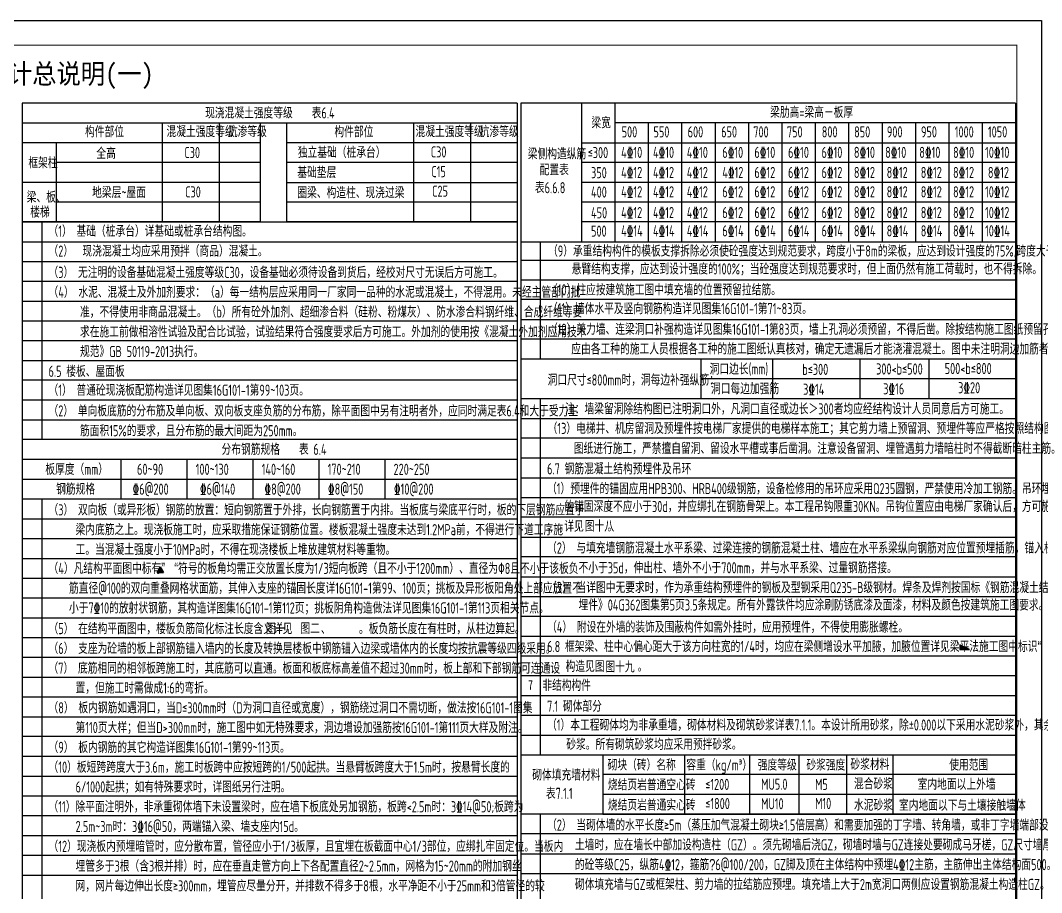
# Model space of a CAD drawing. Extents: x 9731685 to 18866768, y -962146 to 194094.
# Drawn here: x 9819430 to 9860705, y 148839 to 184094 of the extents above; entities that cross this region are included whole.
import ezdxf
from ezdxf.enums import TextEntityAlignment as Align

# ---------------------------------------------------------------- set-up
doc = ezdxf.new("R2010")
doc.units = 0
doc.header["$LTSCALE"] = 1000
doc.layers.get('0').update_dxf_attribs({"linetype": 'CONTINUOUS'})
for name, color, linetype in [('BORDER', 7, 'CONTINUOUS'), ('TAB', 7, 'CONTINUOUS'), ('TEXT', 7, 'CONTINUOUS')]:
    doc.layers.add(name, color=color, linetype=linetype)
doc.styles.add('TSSD_Rein', font='Tssdeng.shx', dxfattribs={"width": 0.7, "bigfont": 'hztxt.shx'})
doc.styles.add('黑体', font='simhei.ttf')

msp = doc.modelspace()

# ---------------------------------------------------------------- hatches: boundary and pattern name
msp.add_hatch(color=220).paths.add_polyline_path([(9857793.9, 158661.8), (9857394.6, 158855.1), (9857394.6, 158661.8)])
at = {"layer": 'TEXT'}
msp.add_hatch(color=70, dxfattribs=at).paths.add_polyline_path([(9825084.7, 162002.4), (9825213.8, 161778.8), (9824955.6, 161778.8)])

# ---------------------------------------------------------------- linework, layer by layer
at = {"color": 220}
msp.add_lwpolyline([(9857793.9, 158661.8), (9857394.6, 158855.1), (9857394.6, 158661.8), (9857793.9, 158661.8)], dxfattribs=at)
at = {"layer": 'BORDER'}
msp.add_lwpolyline([(9776604.8, 124693.7), (9776604.8, 184093.7), (9860704.8, 184093.7), (9860704.8, 124693.7)], close=True, dxfattribs=at)
at = {"layer": 'BORDER', "const_width": 50}
msp.add_lwpolyline([(9779104.8, 125693.7), (9779104.8, 183093.7), (9859704.8, 183093.7), (9859704.8, 125693.7)], close=True, dxfattribs=at)
at = {"layer": 'TAB'}
for p, q in [((9839504.8, 180748.7), (9819504.8, 180748.7)), ((9819504.8, 180748.7), (9819504.8, 126348.7)), ((9839504.8, 180748.7), (9819504.8, 180748.7)), ((9839504.8, 180748.7), (9839504.8, 126348.7)), ((9859654.8, 180748.7), (9839654.8, 180748.7)), ((9839654.8, 180748.7), (9839654.8, 132808.5)), ((9842104.8, 180748.7), (9842104.8, 175148.7)), ((9843454.8, 180748.7), (9843454.8, 175148.7)), ((9859654.8, 180748.7), (9859654.8, 132808.5)), ((9819504.8, 179948.7), (9839504.8, 179948.7)), ((9825159.1, 179948.7), (9825159.1, 175948.7)), ((9827469.9, 175948.7), (9827469.9, 179948.7)), ((9829131.9, 175948.7), (9829131.9, 179948.7)), ((9830202.9, 175948.7), (9830202.9, 179948.7)), ((9835318.2, 179948.7), (9835318.2, 175948.7)), ((9837629, 175948.7), (9837629, 179948.7)), ((9859654.8, 179948.7), (9843454.8, 179948.7)), ((9844804.8, 179948.7), (9844804.8, 175148.7)), ((9846154.8, 179948.7), (9846154.8, 175148.7)), ((9847504.8, 179948.7), (9847504.8, 175148.7)), ((9848854.8, 179948.7), (9848854.8, 175148.7)), ((9850204.8, 179948.7), (9850204.8, 175148.7)), ((9851554.8, 179948.7), (9851554.8, 175148.7)), ((9852904.8, 179948.7), (9852904.8, 175148.7)), ((9854254.8, 179948.7), (9854254.8, 175148.7)), ((9855604.8, 179948.7), (9855604.8, 175148.7)), ((9856954.8, 179948.7), (9856954.8, 175148.7)), ((9858304.8, 179948.7), (9858304.8, 175148.7)), ((9829131.9, 179148.7), (9819504.8, 179148.7)), ((9820870.5, 179148.7), (9820870.5, 175948.7)), ((9839504.8, 179148.7), (9830202.9, 179148.7)), ((9842104.8, 179148.7), (9859654.8, 179148.7)), ((9829131.9, 178348.7), (9820870.5, 178348.7)), ((9839504.8, 178348.7), (9830202.9, 178348.7)), ((9859654.8, 178348.7), (9842104.8, 178348.7)), ((9829131.9, 177548.7), (9819504.8, 177548.7)), ((9830202.9, 177548.7), (9839504.8, 177548.7)), ((9859654.8, 177548.7), (9842104.8, 177548.7)), ((9829131.9, 176748.7), (9820870.5, 176748.7)), ((9839504.8, 176748.7), (9830202.9, 176748.7)), ((9859654.8, 176748.7), (9842104.8, 176748.7)), ((9829131.9, 175948.7), (9819504.8, 175948.7)), ((9819504.8, 175948.7), (9839504.8, 175948.7)), ((9820304.8, 167148.7), (9820304.8, 175948.7)), ((9839504.8, 175948.7), (9830202.9, 175948.7)), ((9859654.8, 175948.7), (9842104.8, 175948.7)), ((9819504.8, 175148.7), (9839504.8, 175148.7)), ((9839654.8, 175148.7), (9859654.8, 175148.7)), ((9840454.8, 170408.5), (9840454.8, 175148.7)), ((9819504.8, 174348.7), (9839504.8, 174348.7)), ((9839654.8, 174408.5), (9859654.8, 174408.5)), ((9819504.8, 173548.7), (9839504.8, 173548.7)), ((9839654.8, 173608.5), (9859654.8, 173608.5)), ((9819504.8, 172748.7), (9839504.8, 172748.7)), ((9859654.8, 172808.5), (9839654.8, 172808.5)), ((9819504.8, 171948.7), (9839504.8, 171948.7)), ((9839654.8, 172008.5), (9859654.8, 172008.5)), ((9819504.8, 171148.7), (9839504.8, 171148.7)), ((9859654.8, 171208.5), (9839654.8, 171208.5)), ((9819504.8, 170348.7), (9839504.8, 170348.7)), ((9839654.8, 170408.5), (9859654.8, 170408.5)), ((9846931.1, 170408.5), (9846931.1, 168808.5)), ((9849830.1, 170408.5), (9849830.1, 168808.5)), ((9853362.1, 170408.5), (9853362.1, 168808.5)), ((9856152.1, 170408.5), (9856152.1, 168808.5)), ((9839504.8, 169548.7), (9819504.8, 169548.7)), ((9859654.8, 169608.5), (9846931.1, 169608.5)), ((9839504.8, 168748.7), (9819504.8, 168748.7)), ((9839654.8, 168808.5), (9859654.8, 168808.5)), ((9840454.8, 154408.5), (9840454.8, 168808.5)), ((9839654.8, 168008.5), (9859654.8, 168008.5)), ((9819504.8, 167948.7), (9839504.8, 167948.7)), ((9859654.8, 167208.5), (9839654.8, 167208.5)), ((9839504.8, 167148.7), (9819504.8, 167148.7)), ((9839504.8, 166348.7), (9819504.8, 166348.7)), ((9823504.8, 164748.7), (9823504.8, 166348.7)), ((9826170.8, 164748.7), (9826170.8, 166348.7)), ((9828836.8, 164748.7), (9828836.8, 166348.7)), ((9831502.8, 164748.7), (9831502.8, 166348.7)), ((9834168.8, 164748.7), (9834168.8, 166348.7)), ((9839654.8, 166408.5), (9859654.8, 166408.5)), ((9819504.8, 165548.7), (9839504.8, 165548.7)), ((9839654.8, 165608.5), (9859654.8, 165608.5)), ((9819504.8, 164748.7), (9839504.8, 164748.7)), ((9820304.8, 139948.7), (9820304.8, 164748.7)), ((9839654.8, 164808.5), (9859654.8, 164808.5)), ((9819504.8, 163948.7), (9839504.8, 163948.7)), ((9859654.8, 164008.5), (9839654.8, 164008.5)), ((9819504.8, 163148.7), (9839504.8, 163148.7)), ((9839654.8, 163208.5), (9859654.8, 163208.5)), ((9819504.8, 162348.7), (9839504.8, 162348.7)), ((9859654.8, 162408.5), (9839654.8, 162408.5)), ((9819504.8, 161548.7), (9839504.8, 161548.7)), ((9839654.8, 161608.5), (9859654.8, 161608.5)), ((9819504.8, 160748.7), (9839504.8, 160748.7)), ((9839654.8, 160808.5), (9859654.8, 160808.5)), ((9819504.8, 159948.7), (9839504.8, 159948.7)), ((9839654.8, 160008.5), (9859654.8, 160008.5)), ((9819504.8, 159148.7), (9839504.8, 159148.7)), ((9839654.8, 159208.5), (9859654.8, 159208.5)), ((9819504.8, 158348.7), (9839504.8, 158348.7)), ((9839654.8, 158408.5), (9859654.8, 158408.5)), ((9819504.8, 157548.7), (9839504.8, 157548.7)), ((9839654.8, 157608.5), (9859654.8, 157608.5)), ((9819504.8, 156748.7), (9839504.8, 156748.7)), ((9839654.8, 156808.5), (9859654.8, 156808.5)), ((9819504.8, 155948.7), (9839504.8, 155948.7)), ((9839654.8, 156008.5), (9859654.8, 156008.5)), ((9839654.8, 155208.5), (9859654.8, 155208.5)), ((9839504.8, 155148.7), (9819504.8, 155148.7)), ((9839654.8, 154408.5), (9859654.8, 154408.5)), ((9842974.6, 154408.5), (9842974.6, 152008.5)), ((9846267.2, 154408.5), (9846267.2, 152008.5)), ((9848897.5, 154408.5), (9848897.5, 152008.5)), ((9850897.5, 154408.5), (9850897.5, 152008.5)), ((9852818.8, 154408.5), (9852818.8, 152008.5)), ((9854695.6, 154408.5), (9854695.6, 152008.5)), ((9819504.8, 154348.7), (9839504.8, 154348.7)), ((9819504.8, 153548.7), (9839504.8, 153548.7)), ((9859654.8, 153608.5), (9842974.6, 153608.5)), ((9819504.8, 152748.7), (9839504.8, 152748.7)), ((9859654.8, 152808.5), (9842974.6, 152808.5)), ((9819504.8, 151948.7), (9839504.8, 151948.7)), ((9859654.8, 152008.5), (9839654.8, 152008.5)), ((9840454.8, 139208.5), (9840454.8, 152008.5)), ((9842974.6, 152008.5), (9859654.8, 152008.5)), ((9819504.8, 151148.7), (9839504.8, 151148.7)), ((9859654.8, 151208.5), (9839654.8, 151208.5)), ((9819504.8, 150348.7), (9839504.8, 150348.7)), ((9839654.8, 150408.5), (9859654.8, 150408.5)), ((9819504.8, 149548.7), (9839504.8, 149548.7)), ((9839654.8, 149608.5), (9859654.8, 149608.5))]:
    msp.add_line(p, q, dxfattribs=at)
at = {"layer": 'TEXT', "color": 70}
for p, q in [((9824955.6, 161778.8), (9825084.7, 162002.4)), ((9825084.7, 162002.4), (9825213.8, 161778.8)), ((9824955.6, 161778.8), (9825213.8, 161778.8))]:
    msp.add_line(p, q, dxfattribs=at)

# ---------------------------------------------------------------- texts
at = {"layer": 'TEXT', "style": '黑体', "width": 0.9}
msp.add_text('混凝土结构设计总说明(一)', height=800, dxfattribs=at).set_placement((9818923.4, 181938), align=Align.MIDDLE_CENTER)
at = {"layer": 'TEXT', "style": 'TSSD_Rein', "width": 0.7}
for s, p in [('现浇混凝土强度等级    表6.4', (9826894.7, 180129.6)), ('梁肋高=梁高－板厚', (9849734, 180155.5)), ('梁宽 ', (9842507.4, 179733)), ('构件部位', (9822041.1, 179368.6)), ('混凝土强度等级', (9825333.9, 179376.7)), ('抗渗等级', (9827813.4, 179375.2)), ('构件部位', (9832121.8, 179368.6)), ('构件部位', (9832121.8, 179368.6)), ('混凝土强度等级', (9835398.9, 179376.7)), ('抗渗等级', (9837995.4, 179375.2)), ('500', (9843730.6, 179362.5)), ('550', (9845017.5, 179362.5)), ('600', (9846399.4, 179362.5)), ('650', (9847753.1, 179362.5)), ('700', (9849050.9, 179362.5)), ('750', (9850411.3, 179362.5)), ('800', (9851819.1, 179362.5)), ('850', (9853128.1, 179362.5)), ('900', (9854451.1, 179362.5)), ('950', (9855830.4, 179362.5)), ('1000', (9857195.6, 179362.5)), ('1050', (9858536.6, 179362.5)), ('梁侧构造纵筋', (9839938.2, 178475.1)), ('≤300', (9842359.3, 178524.5)), ('4\x8410', (9843711.5, 178534.7)), ('4\x8410', (9844998.4, 178534.7)), ('4\x8410', (9846365.9, 178534.7)), ('6\x8410', (9847799.3, 178534.7)), ('6\x8410', (9849097.1, 178534.7)), ('6\x8410', (9850457.4, 178534.7)), ('6\x8410', (9851809.4, 178534.7)), ('8\x8410', (9853118.5, 178534.7)), ('8\x8410', (9854382.9, 178534.7)), ('8\x8410', (9855762.1, 178534.7)), ('8\x8410', (9857127.3, 178534.7)), ('10\x8410', (9858421.5, 178534.7)), ('配置表', (9840415.7, 177831)), ('350', (9842494.3, 177713.9)), ('4\x8412', (9843711.5, 177724.1)), ('4\x8412', (9844998.4, 177724.1)), ('4\x8412', (9846365.9, 177724.1)), ('4\x8412', (9847799.3, 177724.1)), ('6\x8412', (9849097.1, 177724.1)), ('6\x8412', (9850457.4, 177724.1)), ('6\x8412', (9851809.4, 177724.1)), ('8\x8412', (9853118.5, 177724.1)), ('8\x8412', (9854441.5, 177724.1)), ('8\x8412', (9855820.7, 177724.1)), ('8\x8412', (9857125.9, 177724.1)), ('8\x8412', (9858535.5, 177724.1)), ('表6.6.8', (9840224, 177106.9)), ('400', (9842494.3, 176931.6)), ('4\x8412', (9843711.5, 176941.8)), ('4\x8412', (9844998.4, 176941.8)), ('4\x8412', (9846365.9, 176941.8)), ('6\x8412', (9847799.3, 176941.8)), ('6\x8412', (9849097.1, 176941.8)), ('6\x8412', (9850457.4, 176941.8)), ('6\x8412', (9851809.4, 176941.8)), ('8\x8412', (9853118.5, 176941.8)), ('8\x8412', (9854441.5, 176941.8)), ('8\x8412', (9855820.7, 176941.8)), ('8\x8412', (9857125.9, 176941.8)), ('10\x8412', (9858420.1, 176941.8)), ('450', (9842494.3, 176092.7)), ('4\x8412', (9843711.5, 176102.9)), ('4\x8412', (9844998.4, 176102.9)), ('4\x8412', (9846365.9, 176102.9)), ('6\x8412', (9847799.3, 176102.9)), ('6\x8412', (9849097.1, 176102.9)), ('6\x8412', (9850457.4, 176102.9)), ('6\x8412', (9851809.4, 176102.9)), ('8\x8412', (9853118.5, 176102.9)), ('8\x8412', (9854441.5, 176102.9)), ('8\x8412', (9855820.7, 176102.9)), ('8\x8412', (9857125.9, 176102.9)), ('10\x8412', (9858420.1, 176102.9)), ('（1） 基础（桩承台）详基础或桩承台结构图。', (9820566.7, 175349.2)), ('500', (9842494.3, 175352.7)), ('4\x8414', (9843711.5, 175362.9)), ('4\x8414', (9844998.4, 175362.9)), ('4\x8414', (9846365.9, 175362.9)), ('6\x8414', (9847799.3, 175362.9)), ('6\x8414', (9849097.1, 175362.9)), ('6\x8414', (9850457.4, 175362.9)), ('6\x8414', (9851809.4, 175362.9)), ('8\x8414', (9853118.5, 175362.9)), ('8\x8414', (9854441.5, 175362.9)), ('8\x8414', (9855820.7, 175362.9)), ('8\x8414', (9857125.9, 175362.9)), ('10\x8414', (9858420.1, 175362.9)), ('（9）承重结构构件的模板支撑拆除必须使砼强度达到规范要求，跨度小于8m的梁板，应达到设计强度的75%%%;跨度大于8m的梁板及', (9840756, 174547.3)), ('（3） 无注明的设备基础混凝土强度等级C30，设备基础必须待设备到货后，经校对尺寸无误后方可施工。', (9820566.7, 173684.2)), ('     悬臂结构支撑，应达到设计强度的100%%%；当砼强度达到规范要求时，但上面仍然有施工荷载时，也不得拆除。', (9840756, 173823.8)), ('（4） 水泥、混凝土及外加剂要求：（a）每一结构层应采用同一厂家同一品种的水泥或混凝土，不得混用。未经主管部门批', (9820566.7, 172884.2)), ('（10）柱应按建筑施工图中填充墙的位置预留拉结筋。', (9840756, 172977.3)), ('       准，不得使用非商品混凝土。（b）所有砼外加剂、超细渗合料（硅粉、粉煤灰）、防水渗合料钢纤维、合成纤维等要', (9820499.7, 172084.2)), ('（11）墙体水平及竖向钢筋构造详见图集16G101-1第71~83页。', (9840756, 172218.6)), ('       求在施工前做相溶性试验及配合比试验，试验结果符合强度要求后方可施工。外加剂的使用按《混凝土外加剂应用技术', (9820499.7, 171284.2)), ('（12）剪力墙、连梁洞口补强构造详见图集16G101-1第83页，墙上孔洞必须预留，不得后凿。除按结构施工图纸预留孔洞外，还', (9840756, 171383.8)), ('     应由各工种的施工人员根据各工种的施工图纸认真核对，确定无遗漏后才能浇灌混凝土。图中未注明洞边加筋者，按下述要求:', (9840740.2, 170588.8)), ('6.5 楼板、屋面板', (9820566.7, 169684.2)), ('洞口边长(mm)', (9847287.6, 169778.3)), ('b≤300  ', (9851032.9, 169763.8)), ('     300<b≤500  ', (9853060.9, 169778.8)), ('  500<b≤800  ', (9856406.7, 169797.5)), ('洞口尺寸≤800mm时，洞每边补强纵筋：', (9840739.5, 169334.7)), ('（1） 普通砼现浇板配筋构造详见图集16G101-1第99~103页。', (9820566.7, 168920.7)), ('洞口每边加强筋', (9847341.2, 168982.2)), ('3\x8414', (9851065.6, 168957.8)), ('3\x8416', (9854303.6, 168978.8)), ('3\x8420', (9857330.6, 169022.8)), ('（2） 单向板底筋的分布筋及单向板、双向板支座负筋的分布筋，除平面图中另有注明者外，应同时满足表6.4和大于受力主', (9820566.7, 168084.2)), ('       筋面积15%%%的要求，且分布筋的最大间距为250mm。', (9820499.7, 167284.2)), ('（13）电梯井、机房留洞及预埋件按电梯厂家提供的电梯样本施工；其它剪力墙上预留洞、预埋件等应严格按照结构图并配合其他专业', (9840740.9, 167378.4)), ('分布钢筋规格    表 6.4', (9827558.4, 166531.4)), ('图纸进行施工，严禁擅自留洞、留设水平槽或事后凿洞。注意设备留洞、埋管遇剪力墙暗柱时不得截断暗柱主筋。', (9841797, 166570.4)), ('板厚度（mm）', (9820436.6, 165723.9)), ('60~90', (9824143.6, 165723.9)), ('100~130', (9826514.6, 165723.9)), ('140~160', (9829180.6, 165723.9)), ('170~210', (9831846.6, 165723.9)), ('220~250', (9834512.6, 165723.9)), ('6.7 钢筋混凝土结构预埋件及吊环', (9840716.7, 165743.9)), ('钢筋规格', (9820873.3, 164923.9)), ('（3） 双向板（或异形板）钢筋的放置：短向钢筋置于外排，长向钢筋置于内排。当板底与梁底平行时，板的下层钢筋应置于', (9820566.7, 164084.2)), ('梁内底筋之上。现浇板施工时，应采取措施保证钢筋位置。楼板混凝土强度未达到1.2MPa前，不得进行下道工序施', (9821658.5, 163284.2)), ('（2） 与填充墙钢筋混凝土水平系梁、过梁连接的钢筋混凝土柱、墙应在水平系梁纵向钢筋对应位置预埋插筋，锚入柱、墙内', (9840716.7, 162543.9)), ('工。当混凝土强度小于10MPa时，不得在现浇楼板上堆放建筑材料等重物。', (9821658.5, 162484.2)), ('       不小于35d，伸出柱、墙外不小于700mm，并与水平系梁、过量钢筋搭接。', (9840649.7, 161743.9)), ('（3） 当详图中无要求时，作为承重结构预埋件的钢板及型钢采用Q235-B级钢材。焊条及焊剂按国标《钢筋混凝土结构预', (9840716.7, 160943.9)), ('       埋件》04G362图集第5页3.5条规定。所有外露铁件均应涂刷防锈底漆及面漆，材料及颜色按建筑施工图要求。 ', (9840649.7, 160238.5)), ('（4） 附设在外墙的装饰及围蔽构件如需外挂时，应用预埋件，不得使用膨胀螺栓。', (9840716.7, 159343.9)), ('（6） 支座为砼墙的板上部钢筋锚入墙内的长度及转换层楼板中钢筋锚入边梁或墙体内的长度均按抗震等级四级采用。', (9820566.7, 158484.2)), ('（7） 底筋相同的相邻板跨施工时，其底筋可以直通。板面和板底标高差值不超过30mm时，板上部和下部钢筋可连通设', (9820566.7, 157684.2)), ('置，但施工时需做成1:6的弯折。', (9821658.5, 156884.2)), ('（8） 板内钢筋如遇洞口，当D≤300mm时（D为洞口直径或宽度），钢筋绕过洞口不需切断，做法按16G101-1图集', (9820566.7, 156084.2)), ('7.1 砌体部分', (9840716.7, 156143.9)), ('第110页大样；但当D>300mm时，施工图中如无特殊要求，洞边增设加强筋按16G101-1第111页大样及附注。', (9821658.5, 155284.2)), ('（1）本工程砌体均为非承重墙，砌体材料及砌筑砂浆详表7.1.1。本设计所用砂浆，除%%P0.000以下采用水泥砂浆外，其余均为混合', (9840716.7, 155388.7)), ('（10）板短跨跨度大于3.6m，施工时板跨中应按短跨的1/500起拱。当悬臂板跨度大于1.5m时，按悬臂长度的', (9820566.7, 153684.2)), ('砌块（砖）名称', (9843163.4, 153773.4)), ('容重（kg/m\x8c3\x8d）', (9846346.8, 153773.4)), ('强度等级', (9849233.7, 153773.4)), ('砂浆强度', (9851196.9, 153773.4)), ('砂浆材料', (9852979, 153798.1)), ('使用范围', (9856970.9, 153773.4)), ('砌体填充墙材料', (9840120.3, 153366.6)), ('6/1000起拱；如有特殊要求时，详图纸另行注明。', (9821658.5, 152884.2)), ('    表7.1.1', (9839904.7, 152623.1)), ('（11）除平面注明外，非承重砌体墙下未设置梁时，应在墙下板底处另加钢筋，板跨<2.5m时：3\x8414@50;板跨为', (9820566.7, 152084.2)), ('2.5m~3m时：3\x8416@50，两端锚入梁、墙支座内15d。', (9821658.5, 151284.2)), ('（2） 当砌体墙的水平长度≥5m（蒸压加气混凝土砌块≥1.5倍层高）和需要加强的丁字墙、转角墙，或非丁字墙端部没有钢筋混凝', (9840716.7, 151343.9)), ('（12）现浇板内预埋暗管时，应分散布置，管径应小于1/3板厚，且宜埋在板截面中心1/3部位，应绑扎牢固定位。当板内', (9820566.7, 150484.2)), ('土墙时，应在墙长中部加设构造柱（GZ）。须先砌墙后浇GZ，砌墙时墙与GZ连接处要砌成马牙槎，GZ尺寸墙厚x200，GZ', (9841843.7, 150543.9)), ('的砼等级C25，纵筋4\x8412，箍筋\ue5306@100/200，GZ脚及顶在主体结构中预埋4\x8412主筋，主筋伸出主体结构面500。', (9841843.7, 149743.9)), ('埋管多于3根（含3根并排）时，应在垂直走管方向上下各配置直径2~2.5mm，网格为15~20mm的附加钢丝', (9821658.5, 149684.2)), ('砌体填充墙与GZ或框架柱、剪力墙的拉结筋应预埋。填充墙上大于2m宽洞口两侧应设置钢筋混凝土构造柱GZ。', (9841843.7, 148943.9)), ('网，网片每边伸出长度≥300mm，埋管应尽量分开，并排数不得多于8根，水平净距不小于25mm和3倍管径的较', (9821658.5, 148884.2))]:
    msp.add_text(s, height=450, dxfattribs=at).set_placement(p)
at = {"layer": 'TEXT', "color": 220, "style": 'TSSD_Rein', "width": 0.7}
for s, p in [('全高', (9822498, 178495.9)), ('C30', (9826056.9, 178528.5)), ('独立基础（桩承台）', (9830642.5, 178536.2)), ('C30', (9836017.1, 178552)), ('框架柱', (9819751.2, 178112.5)), ('基础垫层', (9830622, 177724.1)), ('C15', (9836041.1, 177755.5)), ('梁、板、', (9819682.4, 176726.4)), ('地梁层~屋面', (9822329.6, 176914.5)), ('C30', (9826088.7, 176936.3)), ('圈梁、构造柱、现浇过梁', (9830622.8, 176906.7)), ('C25', (9836071.1, 176966)), ('楼梯', (9819825.7, 176120.2)), ('烧结页岩普通空心砖', (9843175.3, 152971)), ('≤1200', (9847111.9, 152987.5)), ('MU5.0', (9849369.5, 152992.5)), ('M5', (9851552.3, 152988.3)), ('混合砂浆', (9853120.7, 153011.7)), ('室内地面以上外墙', (9855696.2, 152993)), ('烧结页岩普通实心砖', (9843175.3, 152151.8)), ('≤1800', (9847111.9, 152210.5)), ('MU10', (9849369.5, 152205.5)), ('M10', (9851553.4, 152216.4)), ('水泥砂浆', (9853120.7, 152151.8)), ('室内地面以下与土壤接触墙体', (9854941.4, 152144.4))]:
    msp.add_text(s, height=450, dxfattribs=at).set_placement(p)
at = {"layer": 'TEXT', "color": 70, "style": 'TSSD_Rein', "width": 0.7}
for s, p in [('（2）  现浇混凝土均应采用预拌（商品）混凝土。', (9820566.7, 174546.1)), ('（1）预埋件的锚固应用HPB300、HRB400级钢筋，设备检修用的吊环应采用Q235圆钢，严禁使用冷加工钢筋。吊环埋入混凝土', (9840716.7, 164943.9)), ('（4）凡结构平面图中标有”  “符号的板角均需正交放置长度为1/3短向板跨（且不小于1200mm）、直径为%%1308且不小于该板负', (9820566.7, 161718.5)), ('筋直径@100的双向重叠网格状面筋，其伸入支座的锚固长度详16G101-1第99、100页；挑板及异形板阳角处上部应放置不', (9821391.8, 160918.5)), ('6.8 框架梁、柱中心偏心距大于该方向柱宽的1/4时，均应在梁侧增设水平加腋，加腋位置详见梁平法施工图中标识“  ”处，', (9840716.7, 158558.9)), ('构造见图       。', (9841464.2, 157758.9)), ('砂浆。所有砌筑砂浆均应采用预拌砂浆。', (9841493.8, 154606.1))]:
    msp.add_text(s, height=450, dxfattribs=at).set_placement(p)
at = {"layer": 'TEXT', "color": 3, "style": 'TSSD_Rein', "width": 0.7}
msp.add_text('       规范》GB 50119-2013执行。', height=450, dxfattribs=at).set_placement((9820499.7, 170484.2))
at = {"layer": 'TEXT', "color": 12, "style": 'TSSD_Rein', "width": 0.7}
for s, p in [('注：墙梁留洞除结构图已注明洞口外，凡洞口直径或边长＞300者均应经结构设计人员同意后方可施工。', (9841441.3, 168168.3)), ('    的锚固深度不应小于30d，并应绑扎在钢筋骨架上。本工程吊钩限重30KN。吊钩位置应由电梯厂家确认后，方可施工。', (9840649.7, 164221.8)), ('    详见     。', (9840649.7, 163421.8)), ('小于7%%13210的放射状钢筋，其构造详图集16G101-1第112页；挑板阴角构造做法详见图集16G101-1第113页相关节点。', (9821391.8, 160118.5)), ('（5） 在结构平面图中，楼板负筋简化标注长度含义详见      、      。板负筋长度在有柱时，从柱边算起。', (9820566.7, 159284.2)), ('（9） 板内钢筋的其它构造详图集16G101-1第99~113页。', (9820566.7, 154484.2))]:
    msp.add_text(s, height=450, dxfattribs=at).set_placement(p)
at = {"layer": 'TEXT', "color": 5, "style": 'TSSD_Rein', "width": 0.7}
for s, p in [('\x846@200', (9823961.3, 164923.9)), ('\x846@140', (9826684.9, 164923.9)), ('\x848@200', (9829293.3, 164923.9)), ('\x848@150', (9831860.9, 164923.9)), ('\x8410@200', (9834526.9, 164923.9))]:
    msp.add_text(s, height=450, dxfattribs=at).set_placement(p)
at = {"layer": 'TEXT', "color": 1, "style": 'TSSD_Rein', "width": 0.7}
for s, p in [('图十八', (9842242.5, 163426.1)), ('图一', (9829349.5, 159278.8)), ('图二', (9830750.6, 159292.7)), ('图十九', (9843075.3, 157735.7))]:
    msp.add_text(s, height=450, dxfattribs=at).set_placement(p)
at = {"layer": 'TEXT', "color": 173, "style": '黑体', "width": 0.7}
msp.add_text('7  非结构构件', height=400, dxfattribs=at).set_placement((9839956.2, 157031.6))

doc.saveas('drawing.dxf')
